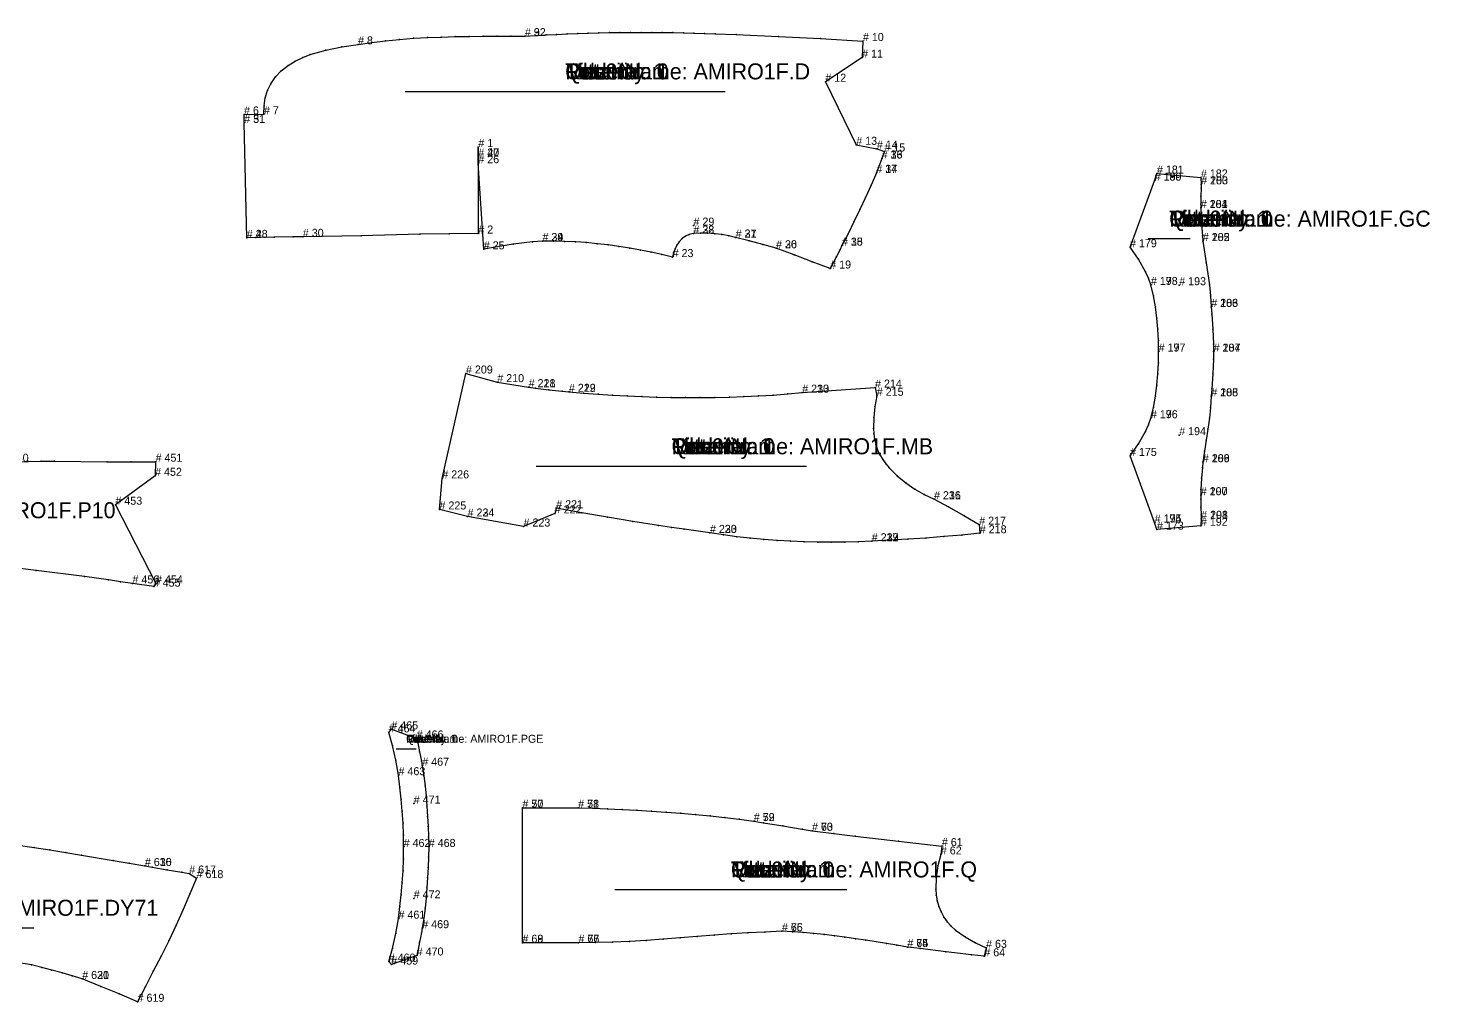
# Model space of a CAD drawing. Header units: metres. Extents: x 0 to 5078, y -3 to 3122.
# Drawn here: x 3326 to 5078, y 1687 to 2903 of the extents above; entities that cross this region are included whole.
import ezdxf

# ---------------------------------------------------------------- set-up
doc = ezdxf.new("R2010")
doc.units = ezdxf.units.M

# ---------------------------------------------------------------- blocks, each defined once
blk = doc.blocks.new('1')
at = {"layer": '1'}
blk.add_lwpolyline([(3888.9, 2754.6), (3888.9, 2646.6), (3852.3, 2646.2), (3815.8, 2645.6), (3742.7, 2643.8), (3669.6, 2642.5), (3657.7, 2642.4), (3633.8, 2642), (3611, 2641.5), (3599.6, 2641.2), (3596.4, 2784.8), (3596.1, 2795.3), (3621, 2795.6), (3621.2, 2806.2), (3622.7, 2816), (3625.4, 2825.2), (3629.5, 2833.7), (3635.4, 2842.1), (3642.7, 2849.7), (3651.1, 2856.4), (3660.1, 2862), (3669.4, 2866.5), (3678.9, 2870.1), (3698.5, 2875.6), (3718.4, 2879.9), (3738.6, 2882.8), (3755.9, 2885.2), (3773.1, 2887.3), (3790.5, 2889), (3807.8, 2890.4), (3825.2, 2891.4), (3842.6, 2892), (3860, 2892.5), (3877.4, 2892.7), (3894.8, 2893), (3912.3, 2893.1), (3929.7, 2893.2), (3947.1, 2893.1), (3960.3, 2893.9), (3973.5, 2894.6), (3986.7, 2895.3), (3999.9, 2895.9), (4013.1, 2896.4), (4026.3, 2896.8), (4039.5, 2897.2), (4052.7, 2897.5), (4065.9, 2897.7), (4079.1, 2897.8), (4092.3, 2897.8), (4105.6, 2897.8), (4118.8, 2897.7), (4132, 2897.5), (4145.2, 2897.3), (4158.4, 2897), (4171.6, 2896.6), (4184.8, 2896.2), (4211.2, 2895.2), (4264, 2892.8), (4316.7, 2890.1), (4369.5, 2887), (4368.6, 2866.3), (4322.6, 2836.2), (4361.2, 2757.4), (4387, 2752.5), (4396.4, 2749.1), (4393, 2740.3), (4386.3, 2722.4), (4379.7, 2707), (4372.9, 2691.7), (4365.7, 2676.5), (4358.3, 2661.4), (4350.9, 2646.4), (4343.3, 2631.5), (4340.9, 2626.7), (4336.1, 2617.1), (4331.2, 2607.6), (4328.7, 2602.9), (4306.1, 2611.3), (4283.7, 2620), (4261, 2628.2), (4244.3, 2633.1), (4227.5, 2637.6), (4210.5, 2641.6), (4201.9, 2643.7), (4193.2, 2645.2), (4184.3, 2646.3), (4175.5, 2646.9), (4166.6, 2646.9), (4157.7, 2646.5), (4152.5, 2645.3), (4147.8, 2643.2), (4143.5, 2640.2), (4139.9, 2636.4), (4136.9, 2632), (4134.7, 2627.3), (4132.9, 2622.4), (4131.7, 2617.2), (4118.3, 2620.4), (4105, 2623.3), (4091.6, 2625.9), (4078.1, 2628.3), (4064.6, 2630.4), (4051, 2632.3), (4037.4, 2633.9), (4023.8, 2635.2), (4010.2, 2636.1), (3996.5, 2636.8), (3982.8, 2637.1), (3969.1, 2637.2), (3956.8, 2636.1), (3932.3, 2633.3), (3907.9, 2629.3), (3895.7, 2626.9), (3888.9, 2734.4), (3888.9, 2742.8)], close=True, dxfattribs=at)
at = {"layer": '13'}
for p in [(4157.8, 2656.5), (3599.6, 2641.2)]:
    blk.add_point(p, dxfattribs=at)
at = {"layer": '2'}
for p in [(3947.1, 2893.1), (3738.6, 2882.8), (4369.5, 2887), (4368.6, 2866.3), (4322.6, 2836.2), (3596.1, 2795.3), (3621, 2795.6), (3596.4, 2784.8), (3888.9, 2754.6), (4361.2, 2757.4), (4387, 2752.5), (3888.9, 2742.8), (3888.9, 2734.4), (4393, 2740.3), (4396.4, 2749.1), (4386.3, 2722.4), (3888.9, 2646.6), (4157.7, 2646.5), (3599.6, 2641.2), (3669.6, 2642.5), (3969.1, 2637.2), (4210.5, 2641.6), (4261, 2628.2), (4343.3, 2631.5), (3895.7, 2626.9), (4131.7, 2617.2), (4328.7, 2602.9)]:
    blk.add_point(p, dxfattribs=at)
at = {"layer": '3'}
for p in [(3825.2, 2891.4), (3842.6, 2892), (3860, 2892.5), (3877.4, 2892.7), (3894.8, 2893), (3912.3, 2893.1), (3929.7, 2893.2), (3960.3, 2893.9), (3973.5, 2894.6), (3986.7, 2895.3), (3999.9, 2895.9), (4013.1, 2896.4), (4026.3, 2896.8), (4039.5, 2897.2), (4052.7, 2897.5), (4065.9, 2897.7), (4079.1, 2897.8), (4092.3, 2897.8), (4105.6, 2897.8), (4118.8, 2897.7), (4132, 2897.5), (4145.2, 2897.3), (4158.4, 2897), (4171.6, 2896.6), (4184.8, 2896.2), (4211.2, 2895.2), (4264, 2892.8), (3698.5, 2875.6), (3718.4, 2879.9), (3755.9, 2885.2), (3773.1, 2887.3), (3790.5, 2889), (3807.8, 2890.4), (4316.7, 2890.1), (3651.1, 2856.4), (3660.1, 2862), (3669.4, 2866.5), (3678.9, 2870.1), (3635.4, 2842.1), (3642.7, 2849.7), (3625.4, 2825.2), (3629.5, 2833.7), (3621.2, 2806.2), (3622.7, 2816), (4379.7, 2707), (4372.9, 2691.7), (4365.7, 2676.5), (3815.8, 2645.6), (3852.3, 2646.2), (4166.6, 2646.9), (4175.5, 2646.9), (4184.3, 2646.3), (4350.9, 2646.4), (4358.3, 2661.4), (3611, 2641.5), (3633.8, 2642), (3657.7, 2642.4), (3742.7, 2643.8), (3907.9, 2629.3), (3932.3, 2633.3), (3956.8, 2636.1), (3982.8, 2637.1), (3996.5, 2636.8), (4010.2, 2636.1), (4023.8, 2635.2), (4037.4, 2633.9), (4051, 2632.3), (4064.6, 2630.4), (4078.1, 2628.3), (4136.9, 2632), (4139.9, 2636.4), (4143.5, 2640.2), (4147.8, 2643.2), (4152.5, 2645.3), (4193.2, 2645.2), (4201.9, 2643.7), (4227.5, 2637.6), (4244.3, 2633.1), (4091.6, 2625.9), (4105, 2623.3), (4118.3, 2620.4), (4132.9, 2622.4), (4134.7, 2627.3), (4283.7, 2620), (4306.1, 2611.3), (4336.1, 2617.1), (4340.9, 2626.7), (4331.2, 2607.6)]:
    blk.add_point(p, dxfattribs=at)
at = {"layer": '4'}
for p in [(3947.1, 2893.1, 7.5), (3596.4, 2784.8, 7.5), (3888.9, 2742.8, 7.5), (4393, 2740.3, 5), (4386.3, 2722.4, 7.5), (4157.7, 2646.5, 7.5), (3669.6, 2642.5, 7.5), (3969.1, 2637.2, 7.5), (4210.5, 2641.6, 7.5), (4261, 2628.2, 7.5), (4343.3, 2631.5, 7.5)]:
    blk.add_point(p, dxfattribs=at)
at = {"layer": '7'}
blk.add_line((3797.3, 2824.1), (4197.5, 2824.1), dxfattribs=at)
at = {"layer": '84'}
blk.add_lwpolyline([(3888.9, 2754.6), (3888.9, 2646.6), (3852.3, 2646.2), (3815.8, 2645.6), (3742.7, 2643.8), (3669.6, 2642.5), (3657.7, 2642.4), (3633.8, 2642), (3611, 2641.5), (3599.6, 2641.2), (3596.4, 2784.8), (3596.1, 2795.3), (3621, 2795.6), (3621.2, 2806.2), (3622.7, 2816), (3625.4, 2825.2), (3629.5, 2833.7), (3635.4, 2842.1), (3642.7, 2849.7), (3651.1, 2856.4), (3660.1, 2862), (3669.4, 2866.5), (3678.9, 2870.1), (3698.5, 2875.6), (3718.4, 2879.9), (3738.6, 2882.8), (3755.9, 2885.2), (3773.1, 2887.3), (3790.5, 2889), (3807.8, 2890.4), (3825.2, 2891.4), (3842.6, 2892), (3860, 2892.5), (3877.4, 2892.7), (3894.8, 2893), (3912.3, 2893.1), (3929.7, 2893.2), (3947.1, 2893.1), (3960.3, 2893.9), (3973.5, 2894.6), (3986.7, 2895.3), (3999.9, 2895.9), (4013.1, 2896.4), (4026.3, 2896.8), (4039.5, 2897.2), (4052.7, 2897.5), (4065.9, 2897.7), (4079.1, 2897.8), (4092.3, 2897.8), (4105.6, 2897.8), (4118.8, 2897.7), (4132, 2897.5), (4145.2, 2897.3), (4158.4, 2897), (4171.6, 2896.6), (4184.8, 2896.2), (4211.2, 2895.2), (4264, 2892.8), (4316.7, 2890.1), (4369.5, 2887), (4368.6, 2866.3), (4322.6, 2836.2), (4361.2, 2757.4), (4387, 2752.5), (4396.4, 2749.1), (4393, 2740.3), (4386.3, 2722.4), (4379.7, 2707), (4372.9, 2691.7), (4365.7, 2676.5), (4358.3, 2661.4), (4350.9, 2646.4), (4343.3, 2631.5), (4340.9, 2626.7), (4336.1, 2617.1), (4331.2, 2607.6), (4328.7, 2602.9), (4306.1, 2611.3), (4283.7, 2620), (4261, 2628.2), (4244.3, 2633.1), (4227.5, 2637.6), (4210.5, 2641.6), (4201.9, 2643.7), (4193.2, 2645.2), (4184.3, 2646.3), (4175.5, 2646.9), (4166.6, 2646.9), (4157.7, 2646.5), (4152.5, 2645.3), (4147.8, 2643.2), (4143.5, 2640.2), (4139.9, 2636.4), (4136.9, 2632), (4134.7, 2627.3), (4132.9, 2622.4), (4131.7, 2617.2), (4118.3, 2620.4), (4105, 2623.3), (4091.6, 2625.9), (4078.1, 2628.3), (4064.6, 2630.4), (4051, 2632.3), (4037.4, 2633.9), (4023.8, 2635.2), (4010.2, 2636.1), (3996.5, 2636.8), (3982.8, 2637.1), (3969.1, 2637.2), (3956.8, 2636.1), (3932.3, 2633.3), (3907.9, 2629.3), (3895.7, 2626.9), (3888.9, 2734.4), (3888.9, 2742.8)], close=True, dxfattribs=at)
at = {"layer": '1'}
for s, height, p in [('# 32', 10, (3947.1, 2893.1)), ('Tilt: 0', 20, (3997.4, 2839.1)), ('Quantity: 1', 20, (3997.4, 2839.1)), ('Piece Name: AMIRO1F.D', 20, (3997.4, 2839.1)), ('Rotation: 0', 20, (3997.4, 2839.1)), ('Fold: N', 20, (3997.4, 2839.1)), ('Material: 1', 20, (3997.4, 2839.1)), ('# 31', 10, (3596.4, 2784.8)), ('# 40', 10, (3888.9, 2742.8)), ('# 33', 10, (4393, 2740.3)), ('# 34', 10, (4386.3, 2722.4)), ('# 30', 10, (3669.6, 2642.5)), ('# 39', 10, (3969.1, 2637.2)), ('# 38', 10, (4157.7, 2646.5)), ('# 37', 10, (4210.5, 2641.6)), ('# 36', 10, (4261, 2628.2)), ('# 35', 10, (4343.3, 2631.5))]:
    blk.add_text(s, height=height, dxfattribs=at).set_placement(p)
at = {"layer": '13'}
for s, p in [('# 29', (4157.8, 2656.5)), ('# 28', (3599.6, 2641.2))]:
    blk.add_text(s, height=10, dxfattribs=at).set_placement(p)
at = {"layer": '2'}
for s, p in [('# 8', (3738.6, 2882.8)), ('# 9', (3947.1, 2893.1)), ('# 10', (4369.5, 2887)), ('# 11', (4368.6, 2866.3)), ('# 12', (4322.6, 2836.2)), ('# 6', (3596.1, 2795.3)), ('# 7', (3621, 2795.6)), ('# 5', (3596.4, 2784.8)), ('# 1', (3888.9, 2754.6)), ('# 27', (3888.9, 2742.8)), ('# 13', (4361.2, 2757.4)), ('# 14', (4387, 2752.5)), ('# 15', (4396.4, 2749.1)), ('# 26', (3888.9, 2734.4)), ('# 16', (4393, 2740.3)), ('# 17', (4386.3, 2722.4)), ('# 4', (3599.6, 2641.2)), ('# 3', (3669.6, 2642.5)), ('# 2', (3888.9, 2646.6)), ('# 24', (3969.1, 2637.2)), ('# 22', (4157.7, 2646.5)), ('# 21', (4210.5, 2641.6)), ('# 25', (3895.7, 2626.9)), ('# 20', (4261, 2628.2)), ('# 18', (4343.3, 2631.5)), ('# 23', (4131.7, 2617.2)), ('# 19', (4328.7, 2602.9))]:
    blk.add_text(s, height=10, dxfattribs=at).set_placement(p)
blk = doc.blocks.new('3')
at = {"layer": '1'}
blk.add_lwpolyline([(3944.1, 1929.5), (4013.7, 1929.5), (4032, 1928.9), (4050.4, 1928.2), (4068.7, 1927.4), (4087, 1926.4), (4105.3, 1925.3), (4123.7, 1924), (4142, 1922.5), (4160.2, 1920.9), (4178.5, 1919.2), (4196.8, 1917.2), (4215, 1915.1), (4233.2, 1912.8), (4245.3, 1910.8), (4269.6, 1906.8), (4293.8, 1902.7), (4305.9, 1900.7), (4333, 1897.2), (4360, 1894), (4414.1, 1887.8), (4468.2, 1881.6), (4466.9, 1871.1), (4463, 1856.8), (4460.9, 1842.4), (4460.5, 1827.7), (4461.2, 1820.4), (4462.5, 1813.1), (4464.5, 1806.1), (4467.3, 1799.4), (4470.8, 1793), (4474.9, 1787.1), (4479.9, 1781.7), (4485.4, 1776.7), (4497.5, 1768.1), (4510.1, 1760.7), (4523.4, 1754.5), (4521.2, 1743.9), (4505.2, 1745.8), (4473.2, 1749.7), (4441.1, 1753.5), (4425.1, 1755.5), (4412.1, 1757.7), (4399.1, 1759.8), (4373.1, 1763.9), (4360.1, 1765.9), (4347, 1767.8), (4334, 1769.6), (4320.9, 1771.2), (4307.8, 1772.5), (4294.7, 1773.6), (4281.5, 1774.5), (4268.3, 1775.2), (4247.1, 1774.2), (4225.9, 1773.2), (4204.7, 1771.9), (4183.6, 1770.5), (4162.4, 1768.7), (4141.2, 1766.9), (4120, 1765.2), (4098.8, 1763.7), (4077.7, 1762.5), (4056.5, 1761.7), (4035.3, 1761.2), (4014.1, 1760.9), (3944.1, 1760.9)], close=True, dxfattribs=at)
at = {"layer": '13'}
for p in [(3944.1, 1929.5), (3944.1, 1760.9)]:
    blk.add_point(p, dxfattribs=at)
at = {"layer": '2'}
for p in [(3944.1, 1929.5), (4013.7, 1929.5), (4233.2, 1912.8), (4305.9, 1900.7), (4468.2, 1881.6), (4466.9, 1871.1), (4268.3, 1775.2), (3944.1, 1760.9), (4014.1, 1760.9), (4425.1, 1755.5), (4523.4, 1754.5), (4521.2, 1743.9)]:
    blk.add_point(p, dxfattribs=at)
at = {"layer": '3'}
for p in [(4032, 1928.9), (4050.4, 1928.2), (4068.7, 1927.4), (4087, 1926.4), (4105.3, 1925.3), (4123.7, 1924), (4142, 1922.5), (4160.2, 1920.9), (4178.5, 1919.2), (4196.8, 1917.2), (4215, 1915.1), (4245.3, 1910.8), (4269.6, 1906.8), (4293.8, 1902.7), (4333, 1897.2), (4360, 1894), (4414.1, 1887.8), (4460.9, 1842.4), (4463, 1856.8), (4460.5, 1827.7), (4461.2, 1820.4), (4462.5, 1813.1), (4464.5, 1806.1), (4467.3, 1799.4), (4470.8, 1793), (4474.9, 1787.1), (4183.6, 1770.5), (4204.7, 1771.9), (4225.9, 1773.2), (4247.1, 1774.2), (4281.5, 1774.5), (4294.7, 1773.6), (4307.8, 1772.5), (4320.9, 1771.2), (4334, 1769.6), (4479.9, 1781.7), (4485.4, 1776.7), (4035.3, 1761.2), (4056.5, 1761.7), (4077.7, 1762.5), (4098.8, 1763.7), (4120, 1765.2), (4141.2, 1766.9), (4162.4, 1768.7), (4347, 1767.8), (4360.1, 1765.9), (4373.1, 1763.9), (4399.1, 1759.8), (4412.1, 1757.7), (4441.1, 1753.5), (4497.5, 1768.1), (4510.1, 1760.7), (4473.2, 1749.7), (4505.2, 1745.8)]:
    blk.add_point(p, dxfattribs=at)
at = {"layer": '4'}
for p in [(4013.7, 1929.5, 7.5), (4233.2, 1912.8, 7.5), (4305.9, 1900.7, 7.5), (4268.3, 1775.2, 7.5), (4014.1, 1760.9, 7.5), (4425.1, 1755.5, 7.5)]:
    blk.add_point(p, dxfattribs=at)
at = {"layer": '7'}
blk.add_line((4059.7, 1827.4), (4349.4, 1827.4), dxfattribs=at)
at = {"layer": '84'}
blk.add_lwpolyline([(3944.1, 1929.5), (4013.7, 1929.5), (4032, 1928.9), (4050.4, 1928.2), (4068.7, 1927.4), (4087, 1926.4), (4105.3, 1925.3), (4123.7, 1924), (4142, 1922.5), (4160.2, 1920.9), (4178.5, 1919.2), (4196.8, 1917.2), (4215, 1915.1), (4233.2, 1912.8), (4245.3, 1910.8), (4269.6, 1906.8), (4293.8, 1902.7), (4305.9, 1900.7), (4333, 1897.2), (4360, 1894), (4414.1, 1887.8), (4468.2, 1881.6), (4466.9, 1871.1), (4463, 1856.8), (4460.9, 1842.4), (4460.5, 1827.7), (4461.2, 1820.4), (4462.5, 1813.1), (4464.5, 1806.1), (4467.3, 1799.4), (4470.8, 1793), (4474.9, 1787.1), (4479.9, 1781.7), (4485.4, 1776.7), (4497.5, 1768.1), (4510.1, 1760.7), (4523.4, 1754.5), (4521.2, 1743.9), (4505.2, 1745.8), (4473.2, 1749.7), (4441.1, 1753.5), (4425.1, 1755.5), (4412.1, 1757.7), (4399.1, 1759.8), (4373.1, 1763.9), (4360.1, 1765.9), (4347, 1767.8), (4334, 1769.6), (4320.9, 1771.2), (4307.8, 1772.5), (4294.7, 1773.6), (4281.5, 1774.5), (4268.3, 1775.2), (4247.1, 1774.2), (4225.9, 1773.2), (4204.7, 1771.9), (4183.6, 1770.5), (4162.4, 1768.7), (4141.2, 1766.9), (4120, 1765.2), (4098.8, 1763.7), (4077.7, 1762.5), (4056.5, 1761.7), (4035.3, 1761.2), (4014.1, 1760.9), (3944.1, 1760.9)], close=True, dxfattribs=at)
at = {"layer": '1'}
for s, height, p in [('# 71', 10, (4013.7, 1929.5)), ('# 72', 10, (4233.2, 1912.8)), ('# 73', 10, (4305.9, 1900.7)), ('Tilt: 0', 20, (4204.5, 1842.4)), ('Quantity: 1', 20, (4204.5, 1842.4)), ('Piece Name: AMIRO1F.Q', 20, (4204.5, 1842.4)), ('Rotation: 0', 20, (4204.5, 1842.4)), ('Fold: N', 20, (4204.5, 1842.4)), ('Material: 1', 20, (4204.5, 1842.4)), ('# 76', 10, (4014.1, 1760.9)), ('# 75', 10, (4268.3, 1775.2)), ('# 74', 10, (4425.1, 1755.5))]:
    blk.add_text(s, height=height, dxfattribs=at).set_placement(p)
at = {"layer": '13'}
for s, p in [('# 70', (3944.1, 1929.5)), ('# 69', (3944.1, 1760.9))]:
    blk.add_text(s, height=10, dxfattribs=at).set_placement(p)
at = {"layer": '2'}
for s, p in [('# 57', (3944.1, 1929.5)), ('# 58', (4013.7, 1929.5)), ('# 59', (4233.2, 1912.8)), ('# 60', (4305.9, 1900.7)), ('# 62', (4466.9, 1871.1)), ('# 61', (4468.2, 1881.6)), ('# 68', (3944.1, 1760.9)), ('# 67', (4014.1, 1760.9)), ('# 66', (4268.3, 1775.2)), ('# 65', (4425.1, 1755.5)), ('# 64', (4521.2, 1743.9)), ('# 63', (4523.4, 1754.5))]:
    blk.add_text(s, height=10, dxfattribs=at).set_placement(p)
blk = doc.blocks.new('9')
at = {"layer": '1'}
blk.add_lwpolyline([(4737, 2276.8), (4734.1, 2285.7), (4703.3, 2368.8), (4713.9, 2383.9), (4722.7, 2399.4), (4726.3, 2407.5), (4729.4, 2415.9), (4732.5, 2429.5), (4735, 2443.3), (4736.9, 2457.2), (4738.2, 2471.2), (4739, 2485.1), (4739.1, 2499.2), (4739, 2513.2), (4738.2, 2527.1), (4736.9, 2541.1), (4735, 2555), (4732.5, 2568.8), (4729.4, 2582.4), (4726.3, 2590.8), (4722.7, 2598.9), (4713.9, 2614.4), (4703.3, 2629.5), (4734.1, 2712.6), (4737, 2721.5), (4791.9, 2716.6), (4792.2, 2708), (4792.1, 2703.1), (4791.9, 2693.3), (4791.8, 2683.4), (4791.7, 2678.5), (4792, 2671.4), (4792.7, 2657.4), (4793.7, 2643.9), (4794.3, 2637.2), (4798.3, 2609.9), (4802.6, 2582.5), (4804, 2568.8), (4804.9, 2555), (4805.7, 2545.7), (4807, 2527.1), (4807.7, 2508.5), (4807.8, 2499.1), (4807.7, 2489.8), (4807, 2471.2), (4805.7, 2452.6), (4804.9, 2443.3), (4804, 2429.5), (4802.6, 2415.8), (4800.6, 2402.1), (4798.3, 2388.4), (4796.2, 2374.7), (4794.3, 2361), (4793.7, 2354.3), (4792.7, 2340.9), (4792, 2326.9), (4791.7, 2319.8), (4791.8, 2314.9), (4791.9, 2304.9), (4792.1, 2295.2), (4792.2, 2290.3), (4791.9, 2281.7)], close=True, dxfattribs=at)
at = {"layer": '13'}
for p in [(4764.8, 2582.1), (4764.8, 2394.8)]:
    blk.add_point(p, dxfattribs=at)
at = {"layer": '2'}
for p in [(4737, 2721.5), (4791.9, 2716.6), (4734.1, 2712.6), (4792.2, 2708), (4791.7, 2678.5), (4703.3, 2629.5), (4794.3, 2637.2), (4729.4, 2582.4), (4804.9, 2555), (4739.1, 2499.2), (4807.8, 2499.1), (4804.9, 2443.3), (4729.4, 2415.9), (4703.3, 2368.8), (4794.3, 2361), (4791.7, 2319.8), (4734.1, 2285.7), (4791.9, 2281.7), (4792.2, 2290.3), (4737, 2276.8)]:
    blk.add_point(p, dxfattribs=at)
at = {"layer": '3'}
for p in [(4792.1, 2703.1), (4791.8, 2683.4), (4791.9, 2693.3), (4792, 2671.4), (4792.7, 2657.4), (4793.7, 2643.9), (4713.9, 2614.4), (4722.7, 2598.9), (4798.3, 2609.9), (4726.3, 2590.8), (4802.6, 2582.5), (4732.5, 2568.8), (4804, 2568.8), (4735, 2555), (4736.9, 2541.1), (4805.7, 2545.7), (4738.2, 2527.1), (4807, 2527.1), (4739, 2513.2), (4807.7, 2508.5), (4807.7, 2489.8), (4738.2, 2471.2), (4739, 2485.1), (4807, 2471.2), (4736.9, 2457.2), (4735, 2443.3), (4805.7, 2452.6), (4732.5, 2429.5), (4804, 2429.5), (4726.3, 2407.5), (4800.6, 2402.1), (4802.6, 2415.8), (4713.9, 2383.9), (4722.7, 2399.4), (4798.3, 2388.4), (4796.2, 2374.7), (4793.7, 2354.3), (4792.7, 2340.9), (4791.8, 2314.9), (4792, 2326.9), (4791.9, 2304.9), (4792.1, 2295.2)]:
    blk.add_point(p, dxfattribs=at)
at = {"layer": '4'}
for p in [(4734.1, 2712.6, 4.4), (4792.2, 2708, 3.5), (4791.7, 2678.5, 3), (4794.3, 2637.2, 3), (4729.4, 2582.4, 3), (4804.9, 2555, 3), (4739.1, 2499.2, 3), (4807.8, 2499.1, 3), (4804.9, 2443.3, 3), (4729.4, 2415.9, 3), (4794.3, 2361, 3), (4791.7, 2319.8, 3), (4734.1, 2285.7, 4.4), (4792.2, 2290.3, 3.5)]:
    blk.add_point(p, dxfattribs=at)
at = {"layer": '7'}
blk.add_line((4726.1, 2640.2), (4778.3, 2640.2), dxfattribs=at)
at = {"layer": '84'}
blk.add_lwpolyline([(4737, 2276.8), (4734.1, 2285.7), (4703.3, 2368.8), (4713.9, 2383.9), (4722.7, 2399.4), (4726.3, 2407.5), (4729.4, 2415.9), (4732.5, 2429.5), (4735, 2443.3), (4736.9, 2457.2), (4738.2, 2471.2), (4739, 2485.1), (4739.1, 2499.2), (4739, 2513.2), (4738.2, 2527.1), (4736.9, 2541.1), (4735, 2555), (4732.5, 2568.8), (4729.4, 2582.4), (4726.3, 2590.8), (4722.7, 2598.9), (4713.9, 2614.4), (4703.3, 2629.5), (4734.1, 2712.6), (4737, 2721.5), (4791.9, 2716.6), (4792.2, 2708), (4792.1, 2703.1), (4791.9, 2693.3), (4791.8, 2683.4), (4791.7, 2678.5), (4792, 2671.4), (4792.7, 2657.4), (4793.7, 2643.9), (4794.3, 2637.2), (4798.3, 2609.9), (4802.6, 2582.5), (4804, 2568.8), (4804.9, 2555), (4805.7, 2545.7), (4807, 2527.1), (4807.7, 2508.5), (4807.8, 2499.1), (4807.7, 2489.8), (4807, 2471.2), (4805.7, 2452.6), (4804.9, 2443.3), (4804, 2429.5), (4802.6, 2415.8), (4800.6, 2402.1), (4798.3, 2388.4), (4796.2, 2374.7), (4794.3, 2361), (4793.7, 2354.3), (4792.7, 2340.9), (4792, 2326.9), (4791.7, 2319.8), (4791.8, 2314.9), (4791.9, 2304.9), (4792.1, 2295.2), (4792.2, 2290.3), (4791.9, 2281.7)], close=True, dxfattribs=at)
at = {"layer": '1'}
for s, height, p in [('# 199', 10, (4734.1, 2712.6)), ('# 200', 10, (4792.2, 2708)), ('# 201', 10, (4791.7, 2678.5)), ('Tilt: 0', 20, (4752.2, 2655.2)), ('Quantity: 1', 20, (4752.2, 2655.2)), ('Piece Name: AMIRO1F.GC', 20, (4752.2, 2655.2)), ('Rotation: 0', 20, (4752.2, 2655.2)), ('Fold: N', 20, (4752.2, 2655.2)), ('Material: 1', 20, (4752.2, 2655.2)), ('# 202', 10, (4794.3, 2637.2)), ('# 198', 10, (4729.4, 2582.4)), ('# 203', 10, (4804.9, 2555)), ('# 197', 10, (4739.1, 2499.2)), ('# 204', 10, (4807.8, 2499.1)), ('# 205', 10, (4804.9, 2443.3)), ('# 196', 10, (4729.4, 2415.9)), ('# 206', 10, (4794.3, 2361)), ('# 207', 10, (4791.7, 2319.8)), ('# 195', 10, (4734.1, 2285.7)), ('# 208', 10, (4792.2, 2290.3))]:
    blk.add_text(s, height=height, dxfattribs=at).set_placement(p)
at = {"layer": '13'}
for s, p in [('# 193', (4764.8, 2582.1)), ('# 194', (4764.8, 2394.8))]:
    blk.add_text(s, height=10, dxfattribs=at).set_placement(p)
at = {"layer": '2'}
for s, p in [('# 180', (4734.1, 2712.6)), ('# 181', (4737, 2721.5)), ('# 182', (4791.9, 2716.6)), ('# 183', (4792.2, 2708)), ('# 184', (4791.7, 2678.5)), ('# 185', (4794.3, 2637.2)), ('# 179', (4703.3, 2629.5)), ('# 178', (4729.4, 2582.4)), ('# 186', (4804.9, 2555)), ('# 177', (4739.1, 2499.2)), ('# 187', (4807.8, 2499.1)), ('# 188', (4804.9, 2443.3)), ('# 176', (4729.4, 2415.9)), ('# 175', (4703.3, 2368.8)), ('# 189', (4794.3, 2361)), ('# 190', (4791.7, 2319.8)), ('# 174', (4734.1, 2285.7)), ('# 191', (4792.2, 2290.3)), ('# 173', (4737, 2276.8)), ('# 192', (4791.9, 2281.7))]:
    blk.add_text(s, height=10, dxfattribs=at).set_placement(p)
blk = doc.blocks.new('10')
at = {"layer": '1'}
blk.add_lwpolyline([(3873.5, 2471.8), (3912.6, 2461), (3951.8, 2454.7), (3960.2, 2453.6), (3977, 2451.6), (3993.7, 2449.8), (4002.1, 2448.9), (4020.3, 2447.4), (4038.5, 2446), (4056.7, 2444.9), (4074.9, 2443.9), (4093.2, 2443.1), (4111.4, 2442.4), (4129.7, 2442), (4147.9, 2441.7), (4166.2, 2441.7), (4184.4, 2441.9), (4202.6, 2442.3), (4220.9, 2442.9), (4239.1, 2443.8), (4257.3, 2444.9), (4275.5, 2446.3), (4293.7, 2447.9), (4384.7, 2454.2), (4386.9, 2444), (4384.6, 2430.5), (4383.2, 2416.9), (4382.7, 2403.2), (4383, 2396.4), (4383.9, 2389.7), (4385.6, 2383), (4387.9, 2376.6), (4390.8, 2370.4), (4394.3, 2364.5), (4398.3, 2358.9), (4402.7, 2353.7), (4412.5, 2344.1), (4423.1, 2335.4), (4434.2, 2327.5), (4446, 2320.7), (4458.4, 2314.8), (4476.4, 2305.4), (4495.8, 2294.6), (4514.9, 2283), (4515.6, 2272.3), (4493.2, 2270), (4470.7, 2268.1), (4448.2, 2266.3), (4425.7, 2264.8), (4403.2, 2263.5), (4380.6, 2262.3), (4363.7, 2261.7), (4346.8, 2261.3), (4329.9, 2261.1), (4313, 2261.3), (4296.1, 2261.6), (4279.2, 2262.2), (4262.3, 2263.1), (4245.5, 2264.4), (4228.7, 2266), (4211.9, 2267.9), (4195.1, 2270.1), (4178.4, 2272.7), (4146.3, 2277.2), (4130.2, 2279.6), (4114.2, 2282), (4082.2, 2287.1), (4050.2, 2292.4), (4018.2, 2297.9), (3986.3, 2303.5), (3984.4, 2297.1), (3945.4, 2280.7), (3875.5, 2293.2), (3840.4, 2302), (3843.9, 2340.8)], close=True, dxfattribs=at)
at = {"layer": '13'}
blk.add_point((4380.6, 2262.3), dxfattribs=at)
at = {"layer": '2'}
for p in [(3873.5, 2471.8), (3912.6, 2461), (3951.8, 2454.7), (4384.7, 2454.2), (4002.1, 2448.9), (4293.7, 2447.9), (4386.9, 2444), (3843.9, 2340.8), (4458.4, 2314.8), (3840.4, 2302), (3984.4, 2297.1), (3986.3, 2303.5), (3875.5, 2293.2), (3945.4, 2280.7), (4514.9, 2283), (4178.4, 2272.7), (4380.6, 2262.3), (4515.6, 2272.3)]:
    blk.add_point(p, dxfattribs=at)
at = {"layer": '3'}
for p in [(3960.2, 2453.6), (3977, 2451.6), (3993.7, 2449.8), (4020.3, 2447.4), (4038.5, 2446), (4056.7, 2444.9), (4074.9, 2443.9), (4093.2, 2443.1), (4111.4, 2442.4), (4129.7, 2442), (4147.9, 2441.7), (4166.2, 2441.7), (4184.4, 2441.9), (4202.6, 2442.3), (4220.9, 2442.9), (4239.1, 2443.8), (4257.3, 2444.9), (4275.5, 2446.3), (4384.6, 2430.5), (4382.7, 2403.2), (4383.2, 2416.9), (4383, 2396.4), (4383.9, 2389.7), (4385.6, 2383), (4387.9, 2376.6), (4390.8, 2370.4), (4394.3, 2364.5), (4398.3, 2358.9), (4402.7, 2353.7), (4412.5, 2344.1), (4423.1, 2335.4), (4434.2, 2327.5), (4446, 2320.7), (4018.2, 2297.9), (4476.4, 2305.4), (4050.2, 2292.4), (4082.2, 2287.1), (4114.2, 2282), (4130.2, 2279.6), (4495.8, 2294.6), (4146.3, 2277.2), (4195.1, 2270.1), (4211.9, 2267.9), (4228.7, 2266), (4245.5, 2264.4), (4262.3, 2263.1), (4279.2, 2262.2), (4296.1, 2261.6), (4313, 2261.3), (4329.9, 2261.1), (4346.8, 2261.3), (4363.7, 2261.7), (4403.2, 2263.5), (4425.7, 2264.8), (4448.2, 2266.3), (4470.7, 2268.1), (4493.2, 2270)]:
    blk.add_point(p, dxfattribs=at)
at = {"layer": '4'}
for p in [(3951.8, 2454.7, 7.5), (4002.1, 2448.9, 7.5), (4293.7, 2447.9, 7.5), (4458.4, 2314.8, 7.5), (3875.5, 2293.2, 7.5), (4178.4, 2272.7, 7.5), (4380.6, 2262.3, 7.5)]:
    blk.add_point(p, dxfattribs=at)
at = {"layer": '7'}
blk.add_line((3961.4, 2355.9), (4299.1, 2355.9), dxfattribs=at)
at = {"layer": '84'}
blk.add_lwpolyline([(3873.5, 2471.8), (3912.6, 2461), (3951.8, 2454.7), (3960.2, 2453.6), (3977, 2451.6), (3993.7, 2449.8), (4002.1, 2448.9), (4020.3, 2447.4), (4038.5, 2446), (4056.7, 2444.9), (4074.9, 2443.9), (4093.2, 2443.1), (4111.4, 2442.4), (4129.7, 2442), (4147.9, 2441.7), (4166.2, 2441.7), (4184.4, 2441.9), (4202.6, 2442.3), (4220.9, 2442.9), (4239.1, 2443.8), (4257.3, 2444.9), (4275.5, 2446.3), (4293.7, 2447.9), (4384.7, 2454.2), (4386.9, 2444), (4384.6, 2430.5), (4383.2, 2416.9), (4382.7, 2403.2), (4383, 2396.4), (4383.9, 2389.7), (4385.6, 2383), (4387.9, 2376.6), (4390.8, 2370.4), (4394.3, 2364.5), (4398.3, 2358.9), (4402.7, 2353.7), (4412.5, 2344.1), (4423.1, 2335.4), (4434.2, 2327.5), (4446, 2320.7), (4458.4, 2314.8), (4476.4, 2305.4), (4495.8, 2294.6), (4514.9, 2283), (4515.6, 2272.3), (4493.2, 2270), (4470.7, 2268.1), (4448.2, 2266.3), (4425.7, 2264.8), (4403.2, 2263.5), (4380.6, 2262.3), (4363.7, 2261.7), (4346.8, 2261.3), (4329.9, 2261.1), (4313, 2261.3), (4296.1, 2261.6), (4279.2, 2262.2), (4262.3, 2263.1), (4245.5, 2264.4), (4228.7, 2266), (4211.9, 2267.9), (4195.1, 2270.1), (4178.4, 2272.7), (4146.3, 2277.2), (4130.2, 2279.6), (4114.2, 2282), (4082.2, 2287.1), (4050.2, 2292.4), (4018.2, 2297.9), (3986.3, 2303.5), (3984.4, 2297.1), (3945.4, 2280.7), (3875.5, 2293.2), (3840.4, 2302), (3843.9, 2340.8)], close=True, dxfattribs=at)
at = {"layer": '1'}
for s, height, p in [('# 228', 10, (3951.8, 2454.7)), ('# 229', 10, (4002.1, 2448.9)), ('# 230', 10, (4293.7, 2447.9)), ('Tilt: 0', 20, (4130.3, 2370.9)), ('Quantity: 1', 20, (4130.3, 2370.9)), ('Piece Name: AMIRO1F.MB', 20, (4130.3, 2370.9)), ('Rotation: 0', 20, (4130.3, 2370.9)), ('Fold: N', 20, (4130.3, 2370.9)), ('Material: 1', 20, (4130.3, 2370.9)), ('# 231', 10, (4458.4, 2314.8)), ('# 234', 10, (3875.5, 2293.2)), ('# 233', 10, (4178.4, 2272.7)), ('# 232', 10, (4380.6, 2262.3))]:
    blk.add_text(s, height=height, dxfattribs=at).set_placement(p)
at = {"layer": '13'}
blk.add_text('# 227', height=10, dxfattribs=at).set_placement((4380.6, 2262.3))
at = {"layer": '2'}
for s, p in [('# 209', (3873.5, 2471.8)), ('# 210', (3912.6, 2461)), ('# 211', (3951.8, 2454.7)), ('# 212', (4002.1, 2448.9)), ('# 213', (4293.7, 2447.9)), ('# 214', (4384.7, 2454.2)), ('# 215', (4386.9, 2444)), ('# 226', (3843.9, 2340.8)), ('# 221', (3986.3, 2303.5)), ('# 216', (4458.4, 2314.8)), ('# 225', (3840.4, 2302)), ('# 224', (3875.5, 2293.2)), ('# 222', (3984.4, 2297.1)), ('# 223', (3945.4, 2280.7)), ('# 220', (4178.4, 2272.7)), ('# 217', (4514.9, 2283)), ('# 218', (4515.6, 2272.3)), ('# 219', (4380.6, 2262.3))]:
    blk.add_text(s, height=10, dxfattribs=at).set_placement(p)
blk = doc.blocks.new('24')
at = {"layer": '1'}
blk.add_lwpolyline([(3293.5, 2361.6), (3326.3, 2362), (3342.8, 2362.1), (3359.2, 2362.1), (3424.9, 2361.6), (3455.2, 2361.6), (3485.6, 2361.6), (3485, 2344), (3435.4, 2307.9), (3486.1, 2209.7), (3483.3, 2205.6), (3456.7, 2209.6), (3441.7, 2211.8), (3426.6, 2213.9), (3396.6, 2218.1), (3336.4, 2225.9), (3306.2, 2229.7)], dxfattribs=at)
at = {"layer": '2'}
for p in [(3485.6, 2361.6), (3485, 2344), (3435.4, 2307.9), (3456.7, 2209.6), (3486.1, 2209.7), (3483.3, 2205.6)]:
    blk.add_point(p, dxfattribs=at)
at = {"layer": '3'}
for p in [(3326.3, 2362), (3342.8, 2362.1), (3359.2, 2362.1), (3424.9, 2361.6), (3455.2, 2361.6), (3336.4, 2225.9), (3396.6, 2218.1), (3426.6, 2213.9), (3441.7, 2211.8)]:
    blk.add_point(p, dxfattribs=at)
at = {"layer": '84'}
blk.add_lwpolyline([(3293.5, 2361.6), (3326.3, 2362), (3342.8, 2362.1), (3359.2, 2362.1), (3424.9, 2361.6), (3455.2, 2361.6), (3485.6, 2361.6), (3485, 2344), (3435.4, 2307.9), (3486.1, 2209.7), (3483.3, 2205.6), (3456.7, 2209.6), (3441.7, 2211.8), (3426.6, 2213.9), (3396.6, 2218.1), (3336.4, 2225.9), (3306.2, 2229.7)], dxfattribs=at)
at = {"layer": '1'}
blk.add_text('Piece Name: AMIRO1F.P10', height=20, dxfattribs=at).set_placement((3101.1, 2291))
at = {"layer": '2'}
for s, p in [('# 450', (3293.5, 2361.6)), ('# 451', (3485.6, 2361.6)), ('# 452', (3485, 2344)), ('# 453', (3435.4, 2307.9)), ('# 456', (3456.7, 2209.6)), ('# 455', (3483.3, 2205.6)), ('# 454', (3486.1, 2209.7))]:
    blk.add_text(s, height=10, dxfattribs=at).set_placement(p)
blk = doc.blocks.new('25')
at = {"layer": '1'}
blk.add_lwpolyline([(3780.2, 1733.5), (3776.9, 1737.3), (3781.5, 1753.6), (3785.9, 1772.2), (3789.2, 1790.9), (3789.3, 1791.3), (3791, 1806), (3792.6, 1820.7), (3793.8, 1835.6), (3794.8, 1850.5), (3795.3, 1865.5), (3795.6, 1880.5), (3795.3, 1895.4), (3794.8, 1910.4), (3793.9, 1925.3), (3792.6, 1940.3), (3791, 1955), (3789.3, 1969.6), (3789.2, 1970.1), (3785.9, 1988.8), (3781.5, 2007.3), (3776.9, 2023.6), (3780.2, 2027.4), (3811.9, 2016), (3813.2, 2010.5), (3815.6, 1999.4), (3817.9, 1987.8), (3818.9, 1982), (3820.8, 1969.4), (3822.4, 1956.8), (3823.7, 1944.1), (3824.7, 1931.4), (3825.6, 1918.7), (3826.4, 1905.9), (3826.8, 1893.2), (3827, 1880.5), (3826.8, 1867.7), (3826.4, 1855), (3825.6, 1842.3), (3824.7, 1829.5), (3823.7, 1816.8), (3822.4, 1804.2), (3820.8, 1791.6), (3818.9, 1779), (3817.9, 1773.1), (3815.6, 1761.5), (3813.2, 1750.4), (3811.9, 1744.9)], close=True, dxfattribs=at)
at = {"layer": '13'}
for p in [(3808.2, 1934.6), (3808.2, 1816.3)]:
    blk.add_point(p, dxfattribs=at)
at = {"layer": '2'}
for p in [(3776.9, 2023.6), (3780.2, 2027.4), (3811.9, 2016), (3818.9, 1982), (3789.2, 1970.1), (3795.6, 1880.5), (3827, 1880.5), (3789.2, 1790.9), (3818.9, 1779), (3776.9, 1737.3), (3811.9, 1744.9), (3780.2, 1733.5)]:
    blk.add_point(p, dxfattribs=at)
at = {"layer": '3'}
for p in [(3781.5, 2007.3), (3813.2, 2010.5), (3815.6, 1999.4), (3785.9, 1988.8), (3817.9, 1987.8), (3789.3, 1969.6), (3820.8, 1969.4), (3791, 1955), (3822.4, 1956.8), (3792.6, 1940.3), (3823.7, 1944.1), (3824.7, 1931.4), (3793.9, 1925.3), (3794.8, 1910.4), (3825.6, 1918.7), (3795.3, 1895.4), (3826.4, 1905.9), (3826.8, 1893.2), (3795.3, 1865.5), (3826.8, 1867.7), (3794.8, 1850.5), (3825.6, 1842.3), (3826.4, 1855), (3793.8, 1835.6), (3824.7, 1829.5), (3791, 1806), (3792.6, 1820.7), (3823.7, 1816.8), (3789.3, 1791.3), (3820.8, 1791.6), (3822.4, 1804.2), (3785.9, 1772.2), (3817.9, 1773.1), (3781.5, 1753.6), (3815.6, 1761.5), (3813.2, 1750.4)]:
    blk.add_point(p, dxfattribs=at)
at = {"layer": '7'}
blk.add_line((3786.1, 2003.1), (3811.1, 2003.1), dxfattribs=at)
at = {"layer": '84'}
blk.add_lwpolyline([(3780.2, 1733.5), (3776.9, 1737.3), (3781.5, 1753.6), (3785.9, 1772.2), (3789.2, 1790.9), (3789.3, 1791.3), (3791, 1806), (3792.6, 1820.7), (3793.8, 1835.6), (3794.8, 1850.5), (3795.3, 1865.5), (3795.6, 1880.5), (3795.3, 1895.4), (3794.8, 1910.4), (3793.9, 1925.3), (3792.6, 1940.3), (3791, 1955), (3789.3, 1969.6), (3789.2, 1970.1), (3785.9, 1988.8), (3781.5, 2007.3), (3776.9, 2023.6), (3780.2, 2027.4), (3811.9, 2016), (3813.2, 2010.5), (3815.6, 1999.4), (3817.9, 1987.8), (3818.9, 1982), (3820.8, 1969.4), (3822.4, 1956.8), (3823.7, 1944.1), (3824.7, 1931.4), (3825.6, 1918.7), (3826.4, 1905.9), (3826.8, 1893.2), (3827, 1880.5), (3826.8, 1867.7), (3826.4, 1855), (3825.6, 1842.3), (3824.7, 1829.5), (3823.7, 1816.8), (3822.4, 1804.2), (3820.8, 1791.6), (3818.9, 1779), (3817.9, 1773.1), (3815.6, 1761.5), (3813.2, 1750.4), (3811.9, 1744.9)], close=True, dxfattribs=at)
at = {"layer": '1'}
for s in ['Tilt: 0', 'Quantity: 1', 'Piece Name: AMIRO1F.PGE', 'Rotation: 0', 'Fold: N', 'Material: 1']:
    blk.add_text(s, height=10, dxfattribs=at).set_placement((3798.6, 2010.6))
at = {"layer": '13'}
for s, p in [('# 471', (3808.2, 1934.6)), ('# 472', (3808.2, 1816.3))]:
    blk.add_text(s, height=10, dxfattribs=at).set_placement(p)
at = {"layer": '2'}
for s, p in [('# 464', (3776.9, 2023.6)), ('# 465', (3780.2, 2027.4)), ('# 466', (3811.9, 2016)), ('# 463', (3789.2, 1970.1)), ('# 467', (3818.9, 1982)), ('# 462', (3795.6, 1880.5)), ('# 468', (3827, 1880.5)), ('# 461', (3789.2, 1790.9)), ('# 469', (3818.9, 1779)), ('# 470', (3811.9, 1744.9)), ('# 460', (3776.9, 1737.3)), ('# 459', (3780.2, 1733.5))]:
    blk.add_text(s, height=10, dxfattribs=at).set_placement(p)
blk = doc.blocks.new('32')
at = {"layer": '1'}
blk.add_lwpolyline([(3313.9, 1882.6), (3333.7, 1879.8), (3353.5, 1876.8), (3373.3, 1873.6), (3393.1, 1870.3), (3432.7, 1863.6), (3452.4, 1860.2), (3472.2, 1856.7), (3481.4, 1855.1), (3499.9, 1852), (3518.4, 1848.8), (3527.6, 1847.3), (3536.8, 1841.6), (3528.5, 1821.8), (3520, 1802.2), (3511.3, 1782.6), (3502.2, 1763.2), (3492.5, 1744.1), (3482.6, 1725.2), (3472.8, 1706.1), (3463.1, 1687.1), (3440.2, 1697), (3417, 1706.2), (3393.9, 1715.6), (3381.4, 1719.6), (3368.8, 1723.4), (3356.1, 1726.8), (3343.3, 1730), (3330.5, 1733.1), (3317.5, 1735.4)], dxfattribs=at)
at = {"layer": '2'}
for p in [(3472.2, 1856.7), (3527.6, 1847.3), (3536.8, 1841.6), (3393.9, 1715.6), (3463.1, 1687.1)]:
    blk.add_point(p, dxfattribs=at)
at = {"layer": '3'}
for p in [(3333.7, 1879.8), (3353.5, 1876.8), (3373.3, 1873.6), (3393.1, 1870.3), (3432.7, 1863.6), (3452.4, 1860.2), (3481.4, 1855.1), (3499.9, 1852), (3518.4, 1848.8), (3528.5, 1821.8), (3520, 1802.2), (3511.3, 1782.6), (3502.2, 1763.2), (3492.5, 1744.1), (3330.5, 1733.1), (3343.3, 1730), (3356.1, 1726.8), (3368.8, 1723.4), (3381.4, 1719.6), (3482.6, 1725.2), (3417, 1706.2), (3472.8, 1706.1), (3440.2, 1697)]:
    blk.add_point(p, dxfattribs=at)
at = {"layer": '4'}
for p in [(3472.2, 1856.7, 7.5), (3393.9, 1715.6, 7.5)]:
    blk.add_point(p, dxfattribs=at)
at = {"layer": '7'}
blk.add_line((2937, 1779.5), (3333.5, 1779.5), dxfattribs=at)
at = {"layer": '84'}
blk.add_lwpolyline([(3313.9, 1882.6), (3333.7, 1879.8), (3353.5, 1876.8), (3373.3, 1873.6), (3393.1, 1870.3), (3432.7, 1863.6), (3452.4, 1860.2), (3472.2, 1856.7), (3481.4, 1855.1), (3499.9, 1852), (3518.4, 1848.8), (3527.6, 1847.3), (3536.8, 1841.6), (3528.5, 1821.8), (3520, 1802.2), (3511.3, 1782.6), (3502.2, 1763.2), (3492.5, 1744.1), (3482.6, 1725.2), (3472.8, 1706.1), (3463.1, 1687.1), (3440.2, 1697), (3417, 1706.2), (3393.9, 1715.6), (3381.4, 1719.6), (3368.8, 1723.4), (3356.1, 1726.8), (3343.3, 1730), (3330.5, 1733.1), (3317.5, 1735.4)], dxfattribs=at)
at = {"layer": '1'}
for s, height, p in [('# 630', 10, (3472.2, 1856.7)), ('Piece Name: AMIRO1F.DY71', 20, (3135.2, 1794.5)), ('# 631', 10, (3393.9, 1715.6))]:
    blk.add_text(s, height=height, dxfattribs=at).set_placement(p)
at = {"layer": '2'}
for s, p in [('# 616', (3472.2, 1856.7)), ('# 617', (3527.6, 1847.3)), ('# 618', (3536.8, 1841.6)), ('# 620', (3393.9, 1715.6)), ('# 619', (3463.1, 1687.1))]:
    blk.add_text(s, height=10, dxfattribs=at).set_placement(p)

msp = doc.modelspace()

# ---------------------------------------------------------------- block references
at = {"layer": '1'}
for name in ['1', '9', '10', '24', '25', '3', '32']:
    msp.add_blockref(name, (0, 0), dxfattribs=at)

doc.saveas('drawing.dxf')
